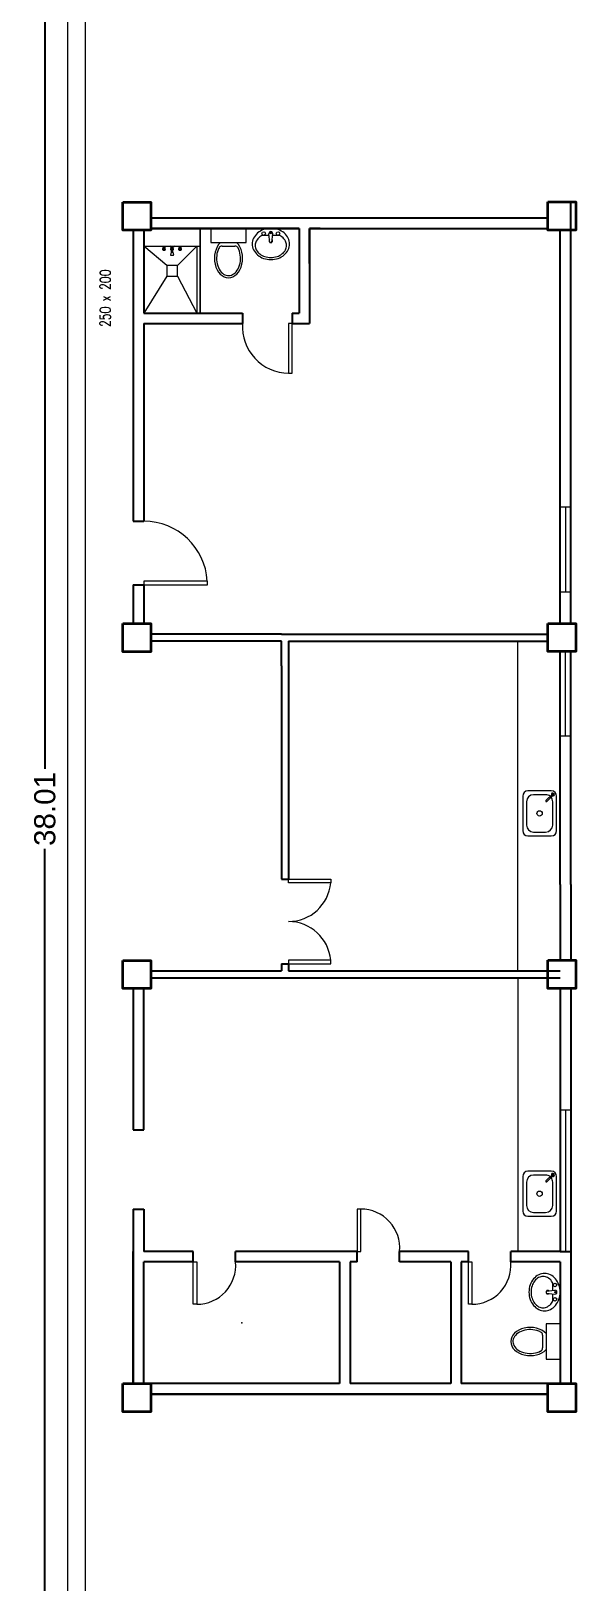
# Model space of a CAD drawing. Header units: millimetres. Extents: x 3 to 421, y 1 to 233.
# Drawn here: x 358.61 to 366.33, y 120.08 to 142.06 of the extents above; entities that cross this region are included whole.
import ezdxf

# ---------------------------------------------------------------- set-up
doc = ezdxf.new("R2010")
doc.units = ezdxf.units.MM
doc.header["$MEASUREMENT"] = 0
doc.layers.add('ahu line', color=150, linetype='Continuous', lineweight=20)
doc.layers.add('diffuser', color=7, linetype='Continuous')
doc.layers.add('ducting label', color=7, linetype='Continuous')
doc.styles.add('Arch-Dim', font='simplex.shx', dxfattribs={"width": 0.75})
doc.styles.get("Standard").update_dxf_attribs({"font": 'arial.ttf'})
doc.dimstyles.new('Copy of dimension', dxfattribs={"dimtxt": 0.3, "dimasz": 0.3, "dimexe": 0.18, "dimexo": 0.0625, "dimgap": 0.09, "dimtad": 0, "dimzin": 0, "dimdsep": 46, "dimtxsty": 'Standard', "dimblk": 'OBLIQUE', "dimcen": 0.09, "dimclrd": 256, "dimclre": 256, "dimclrt": 256, "dimadec": 0, "dimazin": 0, "dimtfac": 1, "dimtofl": 0, "dimtmove": 0, "dimatfit": 3, "dimldrblk": 'OBLIQUE', "dimfxl": 1, "dimtolj": 1, "dimtzin": 0, "dimarcsym": 0})

# ---------------------------------------------------------------- blocks, each defined once
blk = doc.blocks.new('_Oblique')
at = {"color": 0, "linetype": 'ByBlock', "lineweight": -2}
blk.add_line((-0.5, -0.5), (0.5, 0.5), dxfattribs=at)
blk = doc.blocks.new('*D66')
at = {"layer": 'Defpoints', "color": 0, "transparency": 16777216}
for p in [(359.482, 150.044), (358.805, 112.038), (359.482, 112.038)]:
    blk.add_point(p, dxfattribs=at)
at = {"layer": 'diffuser', "lineweight": -2, "transparency": 16777216}
for p, q in [((359.42, 150.044), (358.625, 150.044)), ((358.805, 150.044), (358.805, 131.605)), ((358.805, 112.038), (358.805, 130.47)), ((359.42, 112.038), (358.625, 112.038))]:
    blk.add_line(p, q, dxfattribs=at)
at = {"layer": 'diffuser', "lineweight": -2, "transparency": 16777216, "xscale": 0.3, "yscale": 0.3, "zscale": 0.3}
for p, rotation in [((358.805, 150.044), 90), ((358.805, 112.038), 270)]:
    blk.add_blockref('_Oblique', p, dxfattribs=dict(at, rotation=rotation))
at = {"layer": 'diffuser', "transparency": 16777216, "insert": (358.805, 131.037), "char_height": 0.3, "attachment_point": 5, "rotation": 90}
blk.add_mtext('\\A1;38.01', dxfattribs=at)

msp = doc.modelspace()

# ---------------------------------------------------------------- linework, layer by layer
at = {"color": 8, "linetype": 'ByBlock', "lineweight": 25}
for p, q in [((366.258, 133.668), (366.258, 139.643)), ((360.308, 139.417), (365.933, 139.417)), ((360.058, 139.241), (360.058, 135.116)), ((360.208, 139.241), (360.208, 138.067)), ((360.208, 139.241), (360.208, 138.067)), ((360.308, 139.267), (362.408, 139.267)), ((362.408, 139.267), (360.308, 139.267)), ((362.408, 139.267), (360.308, 139.267)), ((362.558, 139.267), (365.933, 139.267)), ((362.708, 139.267), (362.558, 139.267)), ((366.108, 133.666), (366.108, 139.243)), ((360.208, 139.117), (360.208, 138.067)), ((360.208, 137.917), (360.208, 135.116)), ((360.058, 135.116), (360.208, 135.116)), ((360.058, 134.216), (360.058, 134.016)), ((360.058, 134.216), (360.208, 134.216)), ((360.208, 134.216), (360.208, 134.116)), ((360.208, 134.216), (360.208, 133.666)), ((360.058, 134.016), (360.058, 134.016)), ((360.058, 134.016), (360.058, 133.666)), ((362.158, 133.516), (360.308, 133.516)), ((362.158, 133.516), (365.933, 133.516)), ((362.158, 133.416), (360.308, 133.416)), ((362.158, 133.066), (362.158, 133.416)), ((362.258, 133.416), (362.258, 130.042)), ((362.258, 133.416), (365.933, 133.416)), ((366.108, 129.966), (366.108, 133.268)), ((366.258, 129.966), (366.258, 133.268)), ((362.158, 133.066), (362.158, 130.042)), ((362.158, 130.042), (362.258, 130.042)), ((366.108, 129.966), (366.108, 128.893)), ((366.258, 129.966), (366.258, 128.893)), ((362.158, 128.842), (362.258, 128.842)), ((362.158, 128.842), (362.158, 128.742)), ((362.258, 128.842), (362.258, 128.742)), ((360.308, 128.742), (362.008, 128.742)), ((360.308, 128.642), (365.058, 128.642)), ((362.008, 128.742), (362.158, 128.742)), ((362.008, 128.742), (362.158, 128.742)), ((362.008, 128.642), (366.108, 128.642)), ((362.258, 128.742), (365.058, 128.742)), ((362.258, 128.742), (366.108, 128.742)), ((360.058, 128.491), (360.058, 126.491)), ((360.208, 126.491), (360.208, 128.491)), ((366.108, 128.493), (366.108, 124.766)), ((366.258, 128.493), (366.258, 124.766)), ((360.058, 126.491), (360.208, 126.491)), ((360.058, 125.366), (360.058, 122.891)), ((360.058, 125.366), (360.208, 125.366)), ((360.208, 125.366), (360.208, 124.766)), ((363.233, 124.766), (361.508, 124.766)), ((364.808, 124.766), (363.833, 124.766)), ((366.108, 124.766), (365.408, 124.766)), ((366.108, 124.766), (366.258, 124.766)), ((366.258, 124.766), (366.258, 122.893)), ((366.108, 124.616), (366.108, 122.891)), ((362.983, 122.891), (360.208, 122.891)), ((360.308, 122.741), (365.933, 122.741)), ((365.933, 122.741), (360.308, 122.741)), ((364.558, 122.891), (363.133, 122.891)), ((366.108, 122.891), (364.708, 122.891))]:
    msp.add_line(p, q, dxfattribs=at)
at = {"color": 8, "linetype": 'ByBlock', "lineweight": 9, "ltscale": 0.3}
for p, q in [((361.008, 139.267), (361.008, 138.067)), ((360.533, 138.742), (360.208, 139.017)), ((360.683, 138.742), (360.958, 139.017)), ((360.958, 139.017), (360.958, 138.067)), ((360.533, 138.592), (360.208, 138.067)), ((360.683, 138.592), (360.958, 138.067))]:
    msp.add_line(p, q, dxfattribs=at)
at = {"color": 8, "linetype": 'ByBlock', "lineweight": 9}
for p, q in [((361.008, 139.017), (361.008, 139.267)), ((360.208, 139.017), (361.008, 139.017)), ((366.258, 135.316), (366.108, 135.316)), ((366.183, 135.316), (366.183, 134.116)), ((366.258, 134.116), (366.258, 135.316)), ((366.108, 134.116), (366.258, 134.116)), ((365.508, 128.742), (365.508, 133.418)), ((366.183, 132.068), (366.183, 133.268)), ((366.258, 133.268), (366.258, 132.068)), ((366.258, 132.068), (366.108, 132.068)), ((365.508, 128.642), (365.508, 124.766)), ((360.058, 128.491), (360.208, 128.491)), ((366.258, 126.766), (366.108, 126.766)), ((366.183, 126.766), (366.183, 124.766)), ((366.258, 124.766), (366.258, 126.766))]:
    msp.add_line(p, q, dxfattribs=at)
at = {"color": 8, "lineweight": 9}
for p, q in [((361.158, 139.267), (361.158, 139.067)), ((361.658, 139.267), (361.158, 139.267)), ((361.658, 139.067), (361.658, 139.267)), ((361.994, 139.069), (361.98, 139.191)), ((362.023, 139.069), (362.036, 139.191)), ((360.478, 139.017), (360.512, 139.017)), ((360.478, 139.016), (360.478, 139.017)), ((360.478, 139.016), (360.512, 139.016)), ((360.478, 139.016), (360.481, 139.009)), ((360.478, 138.984), (360.48, 138.988)), ((360.478, 138.962), (360.478, 138.984)), ((360.478, 138.962), (360.511, 138.962)), ((360.481, 138.96), (360.478, 138.962)), ((360.481, 139.009), (360.508, 139.009)), ((360.481, 138.995), (360.481, 138.998)), ((360.481, 138.998), (360.508, 138.998)), ((360.481, 138.995), (360.509, 138.995)), ((360.481, 138.989), (360.481, 138.995)), ((360.481, 138.984), (360.489, 138.984)), ((360.481, 138.97), (360.481, 138.983)), ((360.481, 138.96), (360.508, 138.96)), ((360.481, 138.958), (360.481, 138.96)), ((360.481, 138.958), (360.508, 138.958)), ((360.483, 139.009), (360.483, 138.998)), ((360.488, 138.97), (360.488, 138.983)), ((360.508, 138.984), (360.5, 138.984)), ((360.501, 138.97), (360.501, 138.983)), ((360.506, 139.009), (360.506, 138.998)), ((360.512, 139.016), (360.508, 139.009)), ((360.509, 138.995), (360.508, 138.998)), ((360.508, 138.97), (360.508, 138.983)), ((360.508, 138.96), (360.511, 138.962)), ((360.508, 138.958), (360.508, 138.96)), ((360.509, 138.989), (360.509, 138.995)), ((360.511, 138.984), (360.509, 138.988)), ((360.511, 138.962), (360.511, 138.984)), ((360.512, 139.016), (360.512, 139.017)), ((360.591, 139.011), (360.579, 139.017)), ((360.579, 139.017), (360.637, 139.017)), ((360.626, 139.011), (360.591, 139.011)), ((360.591, 139.002), (360.591, 139.011)), ((360.591, 139.011), (360.626, 139.011)), ((360.626, 139.002), (360.591, 139.002)), ((360.592, 138.984), (360.594, 138.988)), ((360.592, 138.962), (360.592, 138.984)), ((360.592, 138.962), (360.601, 138.962)), ((360.595, 138.96), (360.592, 138.962)), ((360.594, 138.995), (360.595, 138.998)), ((360.594, 138.995), (360.601, 138.995)), ((360.594, 138.989), (360.594, 138.995)), ((360.595, 138.998), (360.601, 138.998)), ((360.595, 138.984), (360.601, 138.984)), ((360.595, 138.97), (360.595, 138.983)), ((360.595, 138.96), (360.601, 138.96)), ((360.595, 138.958), (360.595, 138.96)), ((360.595, 138.958), (360.601, 138.958)), ((360.597, 139.002), (360.597, 138.998)), ((360.601, 138.939), (360.601, 139.002)), ((360.601, 139.002), (360.616, 139.002)), ((360.616, 139.002), (360.616, 138.939)), ((360.616, 138.998), (360.621, 138.998)), ((360.616, 138.995), (360.622, 138.995)), ((360.621, 138.984), (360.616, 138.984)), ((360.616, 138.962), (360.625, 138.962)), ((360.616, 138.96), (360.621, 138.96)), ((360.616, 138.958), (360.621, 138.958)), ((360.62, 139.002), (360.62, 138.998)), ((360.622, 138.995), (360.621, 138.998)), ((360.621, 138.97), (360.621, 138.983)), ((360.621, 138.96), (360.625, 138.962)), ((360.621, 138.958), (360.621, 138.96)), ((360.622, 138.989), (360.622, 138.995)), ((360.625, 138.984), (360.623, 138.988)), ((360.625, 138.962), (360.625, 138.984)), ((360.637, 139.017), (360.626, 139.011)), ((360.626, 139.011), (360.626, 139.002)), ((360.705, 139.016), (360.705, 139.017)), ((360.705, 139.017), (360.739, 139.017)), ((360.705, 139.016), (360.708, 139.009)), ((360.705, 139.016), (360.739, 139.016)), ((360.705, 138.984), (360.707, 138.988)), ((360.705, 138.962), (360.705, 138.984)), ((360.709, 138.96), (360.705, 138.962)), ((360.705, 138.962), (360.738, 138.962)), ((360.708, 139.009), (360.735, 139.009)), ((360.708, 138.995), (360.709, 138.998)), ((360.708, 138.989), (360.708, 138.995)), ((360.708, 138.995), (360.736, 138.995)), ((360.709, 138.998), (360.735, 138.998)), ((360.709, 138.984), (360.716, 138.984)), ((360.709, 138.97), (360.709, 138.983)), ((360.709, 138.958), (360.709, 138.96)), ((360.709, 138.96), (360.735, 138.96)), ((360.709, 138.958), (360.735, 138.958)), ((360.71, 139.009), (360.71, 138.998)), ((360.716, 138.97), (360.716, 138.982)), ((360.735, 138.984), (360.728, 138.984)), ((360.728, 138.97), (360.728, 138.982)), ((360.733, 139.009), (360.733, 138.998)), ((360.739, 139.016), (360.735, 139.009)), ((360.736, 138.995), (360.735, 138.998)), ((360.735, 138.97), (360.735, 138.983)), ((360.735, 138.96), (360.738, 138.962)), ((360.735, 138.958), (360.735, 138.96)), ((360.736, 138.989), (360.736, 138.995)), ((360.738, 138.984), (360.736, 138.988)), ((360.738, 138.962), (360.738, 138.984)), ((360.739, 139.016), (360.739, 139.017)), ((361.158, 139.067), (361.658, 139.067)), ((361.318, 139.017), (361.499, 139.017)), ((360.596, 138.932), (360.587, 138.89)), ((360.628, 138.885), (360.589, 138.885)), ((360.596, 138.939), (360.596, 138.932)), ((360.62, 138.939), (360.596, 138.939)), ((360.596, 138.932), (360.62, 138.932)), ((360.596, 138.932), (360.62, 138.932)), ((360.62, 138.932), (360.62, 138.939)), ((360.62, 138.932), (360.629, 138.89)), ((365.911, 124.203), (366.033, 124.216)), ((365.911, 124.174), (366.033, 124.161)), ((365.859, 123.579), (365.859, 123.398)), ((366.109, 123.738), (365.909, 123.738)), ((365.909, 123.738), (365.909, 123.238)), ((366.109, 123.238), (366.109, 123.738)), ((365.909, 123.238), (366.109, 123.238))]:
    msp.add_line(p, q, dxfattribs=at)
at = {"color": 8, "linetype": 'ByBlock', "lineweight": 25, "ltscale": 0.3}
for p, q in [((362.408, 139.267), (362.408, 138.067)), ((362.558, 139.267), (362.558, 137.917)), ((360.208, 138.067), (361.608, 138.067)), ((361.608, 138.067), (361.608, 137.917)), ((362.308, 138.067), (362.408, 138.067)), ((362.308, 138.067), (362.308, 137.917)), ((360.208, 137.917), (361.608, 137.917)), ((362.308, 137.917), (362.558, 137.917)), ((360.058, 122.891), (360.058, 124.766)), ((360.908, 124.766), (360.208, 124.766)), ((360.908, 124.616), (360.908, 124.766)), ((363.233, 124.766), (361.508, 124.766)), ((361.508, 124.616), (361.508, 124.766)), ((363.233, 124.616), (363.233, 124.766)), ((364.808, 124.766), (363.833, 124.766)), ((363.833, 124.616), (363.833, 124.766)), ((364.808, 124.616), (364.808, 124.766)), ((366.108, 124.766), (365.408, 124.766)), ((365.408, 124.616), (365.408, 124.766)), ((360.208, 122.891), (360.208, 124.616)), ((360.908, 124.616), (360.208, 124.616)), ((362.983, 124.616), (361.508, 124.616)), ((362.983, 124.616), (362.983, 122.891)), ((363.133, 124.616), (363.133, 122.891)), ((363.233, 124.616), (363.133, 124.616)), ((364.558, 124.616), (363.833, 124.616)), ((364.558, 124.616), (364.558, 122.891)), ((364.708, 124.616), (364.708, 122.891)), ((364.808, 124.616), (364.708, 124.616)), ((364.808, 124.616), (364.708, 124.616)), ((366.108, 124.616), (365.408, 124.616))]:
    msp.add_line(p, q, dxfattribs=at)
at = {"color": 8, "linetype": 'ByBlock', "lineweight": 13}
for p, q in [((361.108, 134.266), (360.208, 134.266)), ((360.208, 134.266), (360.208, 134.216)), ((360.208, 134.216), (361.108, 134.216)), ((361.108, 134.216), (361.108, 134.266)), ((362.258, 130.042), (362.858, 130.042)), ((362.258, 129.992), (362.258, 130.042)), ((362.858, 129.992), (362.258, 129.992)), ((362.858, 130.042), (362.858, 129.992)), ((362.858, 128.892), (362.258, 128.892)), ((362.258, 128.892), (362.258, 128.842)), ((362.258, 128.842), (362.858, 128.842)), ((362.858, 128.842), (362.858, 128.892))]:
    msp.add_line(p, q, dxfattribs=at)
at = {"color": 8, "lineweight": 9, "ltscale": 0.4}
for p, q in [((365.983, 131.295), (365.653, 131.295)), ((365.578, 131.22), (365.578, 130.73)), ((365.633, 131.14), (365.633, 130.81)), ((365.903, 131.24), (365.733, 131.24)), ((365.999, 131.248), (365.908, 131.157)), ((366.011, 131.235), (365.92, 131.144)), ((366.003, 130.81), (366.003, 131.14)), ((366.058, 130.73), (366.058, 131.22)), ((365.653, 130.655), (365.983, 130.655)), ((365.733, 130.71), (365.903, 130.71)), ((365.578, 125.828), (365.578, 125.338)), ((365.983, 125.903), (365.653, 125.903)), ((365.903, 125.848), (365.733, 125.848)), ((365.999, 125.856), (365.908, 125.765)), ((366.011, 125.844), (365.92, 125.752)), ((366.058, 125.338), (366.058, 125.828)), ((365.633, 125.748), (365.633, 125.418)), ((366.003, 125.418), (366.003, 125.748)), ((365.733, 125.318), (365.903, 125.318)), ((365.653, 125.263), (365.983, 125.263))]:
    msp.add_line(p, q, dxfattribs=at)
at = {"color": 8, "linetype": 'ByBlock', "lineweight": 35}
for points in [[(359.908, 139.641), (360.308, 139.641), (360.308, 139.241), (359.908, 139.241)], [(365.933, 139.643), (366.333, 139.643), (366.333, 139.243), (365.933, 139.243)], [(359.908, 133.666), (360.308, 133.666), (360.308, 133.266), (359.908, 133.266)], [(365.933, 133.668), (366.333, 133.668), (366.333, 133.268), (365.933, 133.268)], [(359.908, 128.891), (360.308, 128.891), (360.308, 128.491), (359.908, 128.491)], [(365.933, 128.893), (366.333, 128.893), (366.333, 128.493), (365.933, 128.493)], [(359.908, 122.891), (360.308, 122.891), (360.308, 122.491), (359.908, 122.491)], [(365.933, 122.893), (366.333, 122.893), (366.333, 122.493), (365.933, 122.493)]]:
    msp.add_lwpolyline(points, close=True, dxfattribs=at)
at = {"color": 8, "lineweight": 9}
for points in [[(361.743, 139.046, 0.11576), (361.763, 138.963, 0.104047), (361.821, 138.89, 0.090875), (361.905, 138.842, 0.083344), (362.008, 138.825, 0.083344), (362.112, 138.842, 0.090875), (362.196, 138.89, 0.104047), (362.254, 138.963, 0.11576), (362.273, 139.046, 0.11576), (362.254, 139.128, 0.104047), (362.196, 139.202, 0.090875), (362.112, 139.25, 0.083344), (362.008, 139.267, 0.083344), (361.905, 139.25, 0.090875), (361.821, 139.202, 0.104047), (361.763, 139.128, 0.11576)], [(365.888, 124.453, 0.11576), (365.805, 124.434, 0.104047), (365.732, 124.376, 0.090875), (365.684, 124.292, 0.083344), (365.667, 124.188, 0.083344), (365.684, 124.085, 0.090875), (365.732, 124.001, 0.104047), (365.805, 123.943, 0.11576), (365.888, 123.923, 0.11576), (365.97, 123.943, 0.104047), (366.044, 124.001, 0.090875), (366.091, 124.085, 0.083344), (366.109, 124.188, 0.083344), (366.091, 124.292, 0.090875), (366.044, 124.376, 0.104047), (365.97, 124.434, 0.11576)]]:
    msp.add_lwpolyline(points, format="xyb", close=True, dxfattribs=at)
at = {"color": 8, "linetype": 'ByBlock', "lineweight": 25}
msp.add_lwpolyline([(362.558, 138.767), (362.558, 139.267)], dxfattribs=at)
at = {"color": 8, "linetype": 'ByBlock', "lineweight": 9, "ltscale": 0.3}
msp.add_lwpolyline([(360.958, 139.017), (360.958, 138.067), (361.008, 138.067), (361.008, 139.017), (361.008, 139.017)], dxfattribs=at)
at = {"color": 8, "lineweight": 9}
for points in [[(361.786, 139.025, 0.124838), (361.802, 138.962, 0.105788), (361.851, 138.905, 0.086697), (361.921, 138.868, 0.076776), (362.008, 138.855, 0.076776), (362.096, 138.868, 0.086697), (362.166, 138.905, 0.105788), (362.215, 138.962, 0.124838), (362.231, 139.025, 0.124838), (362.215, 139.088, 0.105788), (362.166, 139.145, 0.040067), (362.135, 139.165), (362.033, 139.165, 0.040067)], [(361.984, 139.165), (361.882, 139.165, 0.040067), (361.851, 139.145, 0.105788), (361.802, 139.088, 0.124838), (361.786, 139.025, 0.124838)], [(365.867, 124.411, 0.124838), (365.804, 124.395, 0.105788), (365.747, 124.346, 0.086697), (365.71, 124.276, 0.076776), (365.697, 124.188, 0.076776), (365.71, 124.101, 0.086697), (365.747, 124.031, 0.105788), (365.804, 123.982, 0.124838), (365.867, 123.966, 0.124838), (365.929, 123.982, 0.105788), (365.987, 124.031, 0.040067), (366.007, 124.062), (366.007, 124.164, 0.040067)], [(366.007, 124.213), (366.007, 124.315, 0.040067), (365.987, 124.346, 0.105788), (365.929, 124.395, 0.124838), (365.867, 124.411, 0.124838)]]:
    msp.add_lwpolyline(points, format="xyb", dxfattribs=at)
at = {"color": 8, "linetype": 'ByBlock', "lineweight": 9, "ltscale": 0.03}
msp.add_lwpolyline([(360.683, 138.742), (360.533, 138.742), (360.533, 138.592), (360.683, 138.592)], close=True, dxfattribs=at)
at = {"color": 8, "lineweight": 13, "ltscale": 0.03}
for points in [[(362.308, 137.917), (362.258, 137.917), (362.258, 137.217), (362.308, 137.217)], [(363.233, 124.766), (363.283, 124.766), (363.283, 125.366), (363.233, 125.366)], [(360.908, 124.616), (360.958, 124.616), (360.958, 124.016), (360.908, 124.016)], [(364.808, 124.616), (364.858, 124.616), (364.858, 124.016), (364.808, 124.016)]]:
    msp.add_lwpolyline(points, close=True, dxfattribs=at)
at = {"color": 8, "lineweight": 9}
for centre, radius in [((361.907, 139.194), 0.0255), ((362.008, 139.2), 0.0095), ((362.11, 139.194), 0.0255), ((366.036, 124.29), 0.0255), ((366.036, 124.087), 0.0255), ((366.042, 124.188), 0.0095)]:
    msp.add_circle(centre, radius, dxfattribs=at)
at = {"color": 8, "lineweight": 9, "ltscale": 0.4}
for centre in [(365.818, 130.975), (365.818, 125.583)]:
    msp.add_circle(centre, 0.0375, dxfattribs=at)
at = {"color": 8, "lineweight": 9}
for centre, radius, start, end in [((362.008, 139.194), 0.028, 353.7545, 186.2455), ((361.318, 138.967), 0.05, 90, 151.8499), ((361.499, 138.967), 0.05, 28.0084, 90), ((362.008, 139.092), 0.025, 138.7978, 233.6932), ((362.008, 139.163), 0.0948, 261.2026, 278.7974), ((362.008, 139.092), 0.025, 251.3793, 288.6207), ((362.008, 139.092), 0.025, 306.3068, 41.2022), ((366.036, 124.188), 0.028, 263.7545, 96.2455), ((365.934, 124.188), 0.025, 161.3793, 198.6207), ((366.005, 124.188), 0.0948, 171.2026, 188.7974), ((365.934, 124.188), 0.025, 48.7978, 143.6932), ((365.934, 124.188), 0.025, 216.3068, 311.2022), ((365.809, 123.579), 0.05, 0, 61.8499), ((365.809, 123.398), 0.05, 298.0084, 360)]:
    msp.add_arc(centre, radius, start, end, dxfattribs=at)
at = {"color": 8, "lineweight": 13, "ltscale": 0.03}
for centre, radius, start, end in [((362.258, 137.869), 0.652, 175.7578, 270), ((363.283, 124.814), 0.552, 355.0209, 90), ((360.958, 124.568), 0.552, 270, 4.9791), ((364.858, 124.568), 0.552, 270, 4.9791)]:
    msp.add_arc(centre, radius, start, end, dxfattribs=at)
at = {"color": 8, "linetype": 'ByBlock', "lineweight": 13}
for centre, radius, start, end in [((360.208, 134.216), 0.9, 3.1847, 90), ((362.258, 130.042), 0.6, 270, 355.2198), ((362.258, 128.842), 0.6, 4.7802, 90)]:
    msp.add_arc(centre, radius, start, end, dxfattribs=at)
at = {"color": 8, "lineweight": 9, "ltscale": 0.4}
for centre, radius, start, end in [((365.653, 131.22), 0.075, 90, 180), ((365.983, 131.22), 0.075, 0, 90), ((366.005, 131.242), 0.0217, 248.7565, 201.2435), ((366.005, 131.242), 0.0145, 262.0499, 187.9501), ((365.733, 131.14), 0.1, 90, 180), ((365.903, 131.14), 0.1, 50.0132, 90), ((365.914, 131.15), 0.00874, 135, 315), ((365.903, 131.14), 0.1, 0, 39.9868), ((366.005, 131.242), 0.00874, 315, 135), ((365.653, 130.73), 0.075, 180, 270), ((365.733, 130.81), 0.1, 180, 270), ((365.903, 130.81), 0.1, 270, 0), ((365.983, 130.73), 0.075, 270, 0), ((365.653, 125.828), 0.075, 90, 180), ((365.733, 125.748), 0.1, 90, 180), ((365.903, 125.748), 0.1, 50.0132, 90), ((365.914, 125.759), 0.00874, 135, 315), ((365.903, 125.748), 0.1, 0, 39.9868), ((365.983, 125.828), 0.075, 0, 90), ((366.005, 125.85), 0.0217, 248.7565, 201.2435), ((366.005, 125.85), 0.0145, 262.0499, 187.9501), ((366.005, 125.85), 0.00874, 315, 135), ((365.653, 125.338), 0.075, 180, 270), ((365.733, 125.418), 0.1, 180, 270), ((365.903, 125.418), 0.1, 270, 0), ((365.983, 125.338), 0.075, 270, 0)]:
    msp.add_arc(centre, radius, start, end, dxfattribs=at)
at = {"color": 8, "lineweight": 9}
for centre, major_axis, ratio, start_param, end_param in [((360.469, 138.971), (-0.00896, 0.00896), 1, 3.15309, 3.864175), ((360.477, 138.989), (0.00268, 0.00268), 1, 5.003733, 5.497675), ((360.466, 138.977), (0.0118, 0.0118), 1, 6.018417, 6.150642), ((360.478, 138.983), (0.00268, 0.00268), 1, 5.497675, 6.125314), ((360.492, 138.983), (-0.00268, 0.00268), 1, 0.157647, 0.785286), ((360.499, 138.971), (-0.00738, 0.00738), 1, 0.858879, 1.643677), ((360.499, 138.977), (0.00887, 0.00887), 1, 1.36743, 1.728443), ((360.495, 138.985), (-0.00268, 0.00268), 1, -1.367654, -0.203367), ((360.495, 138.966), (-0.00268, 0.00268), 1, 1.643677, 3.068487), ((360.49, 138.977), (0.00887, 0.00887), 1, 6.125314, 6.486327), ((360.49, 138.971), (0.00738, 0.00738), 1, 4.639283, 5.424081), ((360.497, 138.983), (-0.00268, 0.00268), 1, 3.926878, 4.554518), ((360.523, 138.977), (-0.0118, 0.0118), 1, 0.132318, 0.264544), ((360.511, 138.983), (0.00268, 0.00268), 1, 1.728443, 2.356082), ((360.52, 138.971), (0.00896, 0.00896), 1, 2.418785, 3.129871), ((360.512, 138.989), (0.00268, 0.00268), 1, 2.356082, 2.850023), ((360.582, 138.971), (0.00896, 0.00896), 1, 4.723886, 5.434971), ((360.58, 138.977), (0.0118, 0.0118), 1, 6.018417, 6.150642), ((360.59, 138.989), (-0.00268, 0.00268), 1, 3.432937, 3.926878), ((360.591, 138.983), (-0.00268, 0.00268), 1, 3.926878, 4.554518), ((360.625, 138.983), (-0.00268, 0.00268), 1, 0.157647, 0.785286), ((360.634, 138.971), (-0.00896, 0.00896), 1, 0.847989, 1.559075), ((360.626, 138.989), (-0.00268, 0.00268), 1, 0.785286, 1.279227), ((360.636, 138.977), (0.0118, 0.0118), 1, 1.703115, 1.83534), ((360.696, 138.971), (-0.00896, 0.00896), 1, 3.15309, 3.864175), ((360.704, 138.989), (0.00268, 0.00268), 1, 5.003733, 5.497675), ((360.694, 138.977), (-0.0118, 0.0118), 1, 4.44762, 4.579846), ((360.705, 138.983), (0.00268, 0.00268), 1, 5.497675, 6.125314), ((360.727, 138.977), (0.00887, 0.00887), 1, 1.36743, 1.728443), ((360.72, 138.982), (-0.00268, 0.00268), 1, 0.157647, 0.785286), ((360.726, 138.971), (-0.00738, 0.00738), 1, 0.858879, 1.643677), ((360.722, 138.966), (-0.00268, 0.00268), 1, 1.643677, 3.068487), ((360.722, 138.985), (-0.00268, 0.00268), 1, -1.367654, -0.203367), ((360.717, 138.977), (0.00887, 0.00887), 1, 6.125314, 6.486327), ((360.717, 138.971), (0.00738, 0.00738), 1, 4.639283, 5.424081), ((360.724, 138.982), (-0.00268, 0.00268), 1, 3.926878, 4.554518), ((360.739, 138.983), (0.00268, 0.00268), 1, 1.728443, 2.356082), ((360.748, 138.971), (0.00896, 0.00896), 1, 2.418785, 3.129871), ((360.74, 138.989), (0.00268, 0.00268), 1, 2.356082, 2.850023), ((360.75, 138.977), (0.0118, 0.0118), 1, 1.703115, 1.83534), ((361.408, 138.842), (0, 0.275), 0.727273, 0.612555, 5.670631), ((360.626, 138.888), (-0.00268, 0.00268), 1, 2.924915, 4.294977), ((365.684, 123.488), (0.275, 0), 0.727273, 0.612555, 5.670631)]:
    msp.add_ellipse(centre, major_axis=major_axis, ratio=ratio, start_param=start_param, end_param=end_param, dxfattribs=at)
at = {"color": 8, "lineweight": 9, "extrusion": (4.99074e-41, -2.88216e-41, -1)}
msp.add_ellipse((360.591, 138.888), major_axis=(-0.00268, 0.00268), ratio=1, start_param=4.495936, end_param=5.865998, dxfattribs=at)
at = {"color": 8, "lineweight": 9}
for points in [[(361.274, 138.991), (361.265, 138.974), (361.257, 138.956), (361.23, 138.865), (361.236, 138.778), (361.293, 138.646), (361.343, 138.605), (361.442, 138.591), (361.494, 138.617), (361.568, 138.728), (361.586, 138.812), (361.57, 138.926), (361.558, 138.961), (361.543, 138.99)], [(365.832, 123.623), (365.816, 123.632), (365.798, 123.639), (365.707, 123.666), (365.62, 123.661), (365.488, 123.603), (365.447, 123.553), (365.433, 123.455), (365.459, 123.403), (365.57, 123.329), (365.654, 123.311), (365.768, 123.327), (365.803, 123.338), (365.832, 123.354)]]:
    msp.add_open_spline(points, degree=3, knots=[0.937253, 0.937253, 0.937253, 0.937253, 1.185372, 1.185372, 2.113864, 2.113864, 3.042356, 3.042356, 3.970847, 3.970847, 4.899339, 4.899339, 5.346062, 5.346062, 5.346062, 5.346062], dxfattribs=at)
at = {"color": 8, "linetype": 'ByBlock', "lineweight": 9, "ltscale": 0.3}
msp.add_point((361.596, 123.754), dxfattribs=at)
at = {"layer": 'ahu line', "linetype": 'Continuous'}
for p, q in [((359.132, 112.263), (359.132, 149.819)), ((359.382, 112.263), (359.382, 149.819))]:
    msp.add_line(p, q, dxfattribs=at)

# ---------------------------------------------------------------- texts
at = {"layer": 'ducting label', "color": 3, "linetype": 'Continuous', "lineweight": 25, "insert": (359.586, 137.869), "char_height": 0.15, "attachment_point": 1, "rotation": 90, "style": 'Arch-Dim'}
msp.add_mtext_dynamic_manual_height_columns('\\A1;250 x 200', width=1.19515, gutter_width=1.011, heights=[0], dxfattribs=at)

# ---------------------------------------------------------------- dimensions: what is measured, and where the dimension line sits
at = {"layer": 'diffuser'}
dim = msp.add_linear_dim(base=(358.805, 112.038), p1=(359.482, 150.044), p2=(359.482, 112.038), angle=90, dimstyle='Copy of dimension', dxfattribs=at)
dim.commit()
dim.dimension.update_dxf_attribs({"geometry": '*D66', "text_midpoint": (358.805, 131.037), "dimtype": 160})

doc.saveas('drawing.dxf')
